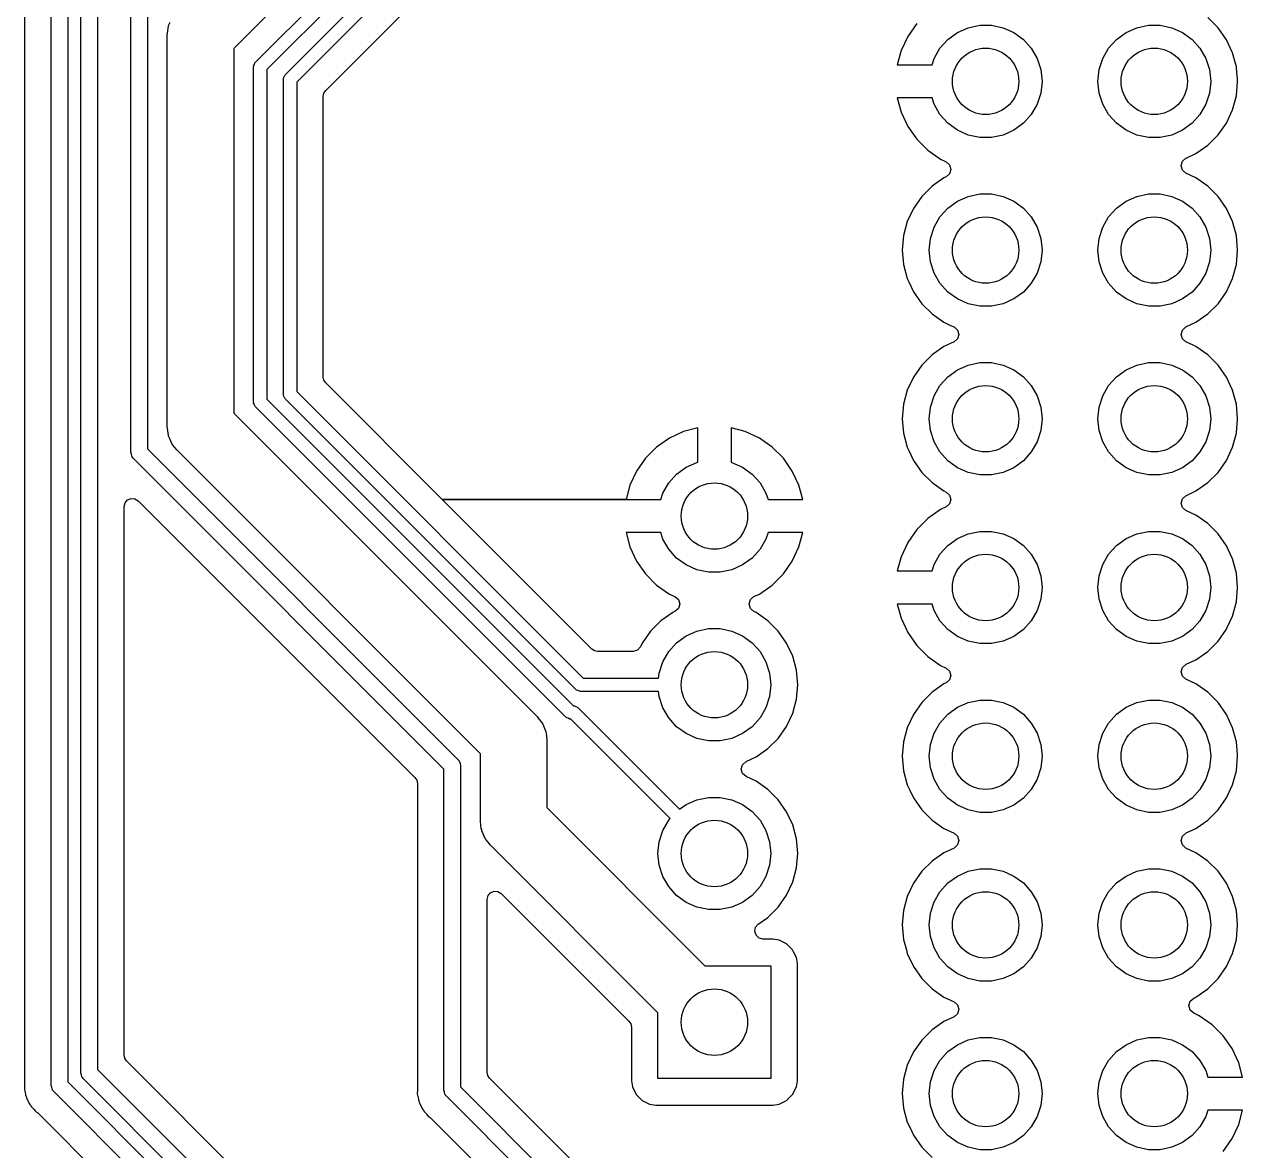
# Model space of a CAD drawing. Extents: x 0.79 to 7.48, y -4.92 to -0.79.
# Drawn here: x 4.064 to 4.787, y -3.926 to -3.258 of the extents above; entities that cross this region are included whole.
import ezdxf

# ---------------------------------------------------------------- set-up
doc = ezdxf.new("R2010")
doc.units = 0
doc.header["$MEASUREMENT"] = 0
doc.layers.add('BLACK', color=7, linetype='CONTINUOUS')

msp = doc.modelspace()

# ---------------------------------------------------------------- linework, layer by layer
at = {"layer": 'BLACK', "linetype": 'CONTINUOUS'}
for p, q in [((4.09783, -3.8797), (4.09783, -3.14223)), ((4.08996, -3.14847), (4.08996, -3.885)), ((4.10768, -3.14543), (4.10768, -3.87766)), ((4.08012, -3.88704), (4.08012, -3.15051)), ((4.06435, -3.16632), (4.06435, -3.8866)), ((4.29325, -3.16763), (4.18839, -3.2725)), ((4.20133, -3.28057), (4.31083, -3.17108)), ((4.31755, -3.17549), (4.20805, -3.28499)), ((4.21905, -3.28791), (4.32657, -3.18038)), ((4.3333, -3.1848), (4.22577, -3.29233)), ((4.26669, -3.27371), (4.34258, -3.19782)), ((4.12736, -3.51178), (4.12736, -3.24926)), ((4.1372, -3.2513), (4.1372, -3.50974)), ((4.14981, -3.2588), (4.15069, -3.25688)), ((4.59338, -3.25766), (4.58805, -3.26528)), ((4.77211, -3.26019), (4.76602, -3.25409)), ((4.14902, -3.26435), (4.14932, -3.26226)), ((4.14902, -3.4967), (4.14902, -3.26435)), ((4.14932, -3.26226), (4.14947, -3.26016)), ((4.14947, -3.26016), (4.14971, -3.2595)), ((4.14971, -3.2595), (4.14981, -3.2588)), ((4.61186, -3.26708), (4.61752, -3.26297)), ((4.61752, -3.26297), (4.62391, -3.26013)), ((4.62391, -3.26013), (4.63075, -3.25867)), ((4.63075, -3.25867), (4.63775, -3.25867)), ((4.63775, -3.25867), (4.64459, -3.26013)), ((4.64459, -3.26013), (4.65098, -3.26297)), ((4.65098, -3.26297), (4.65664, -3.26708)), ((4.71186, -3.26708), (4.71752, -3.26297)), ((4.71752, -3.26297), (4.72391, -3.26013)), ((4.72391, -3.26013), (4.73075, -3.25867)), ((4.73075, -3.25867), (4.73775, -3.25867)), ((4.73775, -3.25867), (4.74459, -3.26013)), ((4.74459, -3.26013), (4.75098, -3.26297)), ((4.75098, -3.26297), (4.75664, -3.26708)), ((4.77705, -3.26724), (4.77211, -3.26019)), ((4.58805, -3.26528), (4.58412, -3.27371)), ((4.60368, -3.27834), (4.60718, -3.27228)), ((4.60718, -3.27228), (4.61186, -3.26708)), ((4.65664, -3.26708), (4.66133, -3.27228)), ((4.66133, -3.27228), (4.66482, -3.27834)), ((4.70368, -3.27834), (4.70718, -3.27228)), ((4.70718, -3.27228), (4.71186, -3.26708)), ((4.75664, -3.26708), (4.76133, -3.27228)), ((4.76133, -3.27228), (4.76482, -3.27834)), ((4.78069, -3.27505), (4.77705, -3.26724)), ((4.18839, -3.2725), (4.18839, -3.48854)), ((4.24297, -3.29743), (4.26669, -3.27371)), ((4.58412, -3.27371), (4.58186, -3.28211)), ((4.60246, -3.28211), (4.60368, -3.27834)), ((4.66482, -3.27834), (4.66699, -3.285)), ((4.70152, -3.285), (4.70368, -3.27834)), ((4.76482, -3.27834), (4.76699, -3.285)), ((4.78292, -3.28337), (4.78069, -3.27505)), ((4.20018, -3.28336), (4.20028, -3.28306)), ((4.20018, -3.482), (4.20018, -3.28336)), ((4.20023, -3.28274), (4.20064, -3.28192)), ((4.20028, -3.28306), (4.20023, -3.28274)), ((4.20064, -3.28192), (4.20093, -3.28104)), ((4.20093, -3.28104), (4.20119, -3.28086)), ((4.20119, -3.28086), (4.20133, -3.28057)), ((4.20805, -3.28499), (4.20805, -3.48037)), ((4.58186, -3.28211), (4.58186, -3.28211)), ((4.58186, -3.28211), (4.60246, -3.28211)), ((4.66699, -3.285), (4.66772, -3.29195)), ((4.70079, -3.29195), (4.70152, -3.285)), ((4.76699, -3.285), (4.76772, -3.29195)), ((4.78324, -3.28699), (4.78292, -3.28337)), ((4.21789, -3.2907), (4.21799, -3.29039)), ((4.21789, -3.47745), (4.21789, -3.2907)), ((4.21794, -3.29008), (4.21836, -3.28926)), ((4.21799, -3.29039), (4.21794, -3.29008)), ((4.21836, -3.28926), (4.21865, -3.28838)), ((4.21865, -3.28838), (4.2189, -3.2882)), ((4.2189, -3.2882), (4.21905, -3.28791)), ((4.22577, -3.29233), (4.22577, -3.47581)), ((4.66772, -3.29195), (4.66699, -3.29891)), ((4.70152, -3.29891), (4.70079, -3.29195)), ((4.76772, -3.29195), (4.76699, -3.29891)), ((4.78292, -3.30053), (4.78367, -3.29195)), ((4.7835, -3.28999), (4.78324, -3.28699)), ((4.78367, -3.29195), (4.7835, -3.28999)), ((4.24154, -3.30088), (4.24191, -3.29901)), ((4.24154, -3.46726), (4.24154, -3.30088)), ((4.24191, -3.29901), (4.24297, -3.29743)), ((4.66699, -3.29891), (4.66482, -3.30556)), ((4.70368, -3.30556), (4.70152, -3.29891)), ((4.76699, -3.29891), (4.76482, -3.30556)), ((4.78069, -3.30886), (4.78292, -3.30053)), ((4.60246, -3.3018), (4.58186, -3.3018)), ((4.58186, -3.3018), (4.58412, -3.3102)), ((4.60368, -3.30556), (4.60246, -3.3018)), ((4.60718, -3.31162), (4.60368, -3.30556)), ((4.66482, -3.30556), (4.66133, -3.31162)), ((4.70718, -3.31162), (4.70368, -3.30556)), ((4.76482, -3.30556), (4.76133, -3.31162)), ((4.58412, -3.3102), (4.58805, -3.31863)), ((4.61186, -3.31682), (4.60718, -3.31162)), ((4.66133, -3.31162), (4.65664, -3.31682)), ((4.71186, -3.31682), (4.70718, -3.31162)), ((4.76133, -3.31162), (4.75664, -3.31682)), ((4.77705, -3.31666), (4.78069, -3.30886)), ((4.58805, -3.31863), (4.59338, -3.32625)), ((4.61752, -3.32093), (4.61186, -3.31682)), ((4.62391, -3.32378), (4.61752, -3.32093)), ((4.65098, -3.32093), (4.64459, -3.32378)), ((4.65664, -3.31682), (4.65098, -3.32093)), ((4.71752, -3.32093), (4.71186, -3.31682)), ((4.72391, -3.32378), (4.71752, -3.32093)), ((4.75098, -3.32093), (4.74459, -3.32378)), ((4.75664, -3.31682), (4.75098, -3.32093)), ((4.77211, -3.32372), (4.77705, -3.31666)), ((4.59338, -3.32625), (4.59996, -3.33282)), ((4.63075, -3.32523), (4.62391, -3.32378)), ((4.63775, -3.32523), (4.63075, -3.32523)), ((4.64459, -3.32378), (4.63775, -3.32523)), ((4.73075, -3.32523), (4.72391, -3.32378)), ((4.73775, -3.32523), (4.73075, -3.32523)), ((4.74459, -3.32378), (4.73775, -3.32523)), ((4.75896, -3.33475), (4.76602, -3.32981)), ((4.76602, -3.32981), (4.77211, -3.32372)), ((4.59996, -3.33282), (4.60758, -3.33816)), ((4.75312, -3.33747), (4.75896, -3.33475)), ((4.60758, -3.33816), (4.61086, -3.33969)), ((4.61086, -3.33969), (4.61292, -3.34149)), ((4.61292, -3.34149), (4.61368, -3.34411)), ((4.61368, -3.34411), (4.61292, -3.34674)), ((4.75019, -3.34195), (4.75095, -3.33933)), ((4.75095, -3.34458), (4.75019, -3.34195)), ((4.75095, -3.33933), (4.75301, -3.33753)), ((4.75301, -3.33753), (4.75312, -3.33747)), ((4.60954, -3.34915), (4.60249, -3.35409)), ((4.61086, -3.34854), (4.60954, -3.34915)), ((4.61292, -3.34674), (4.61086, -3.34854)), ((4.75301, -3.34638), (4.75095, -3.34458)), ((4.75896, -3.34915), (4.75301, -3.34638)), ((4.76602, -3.35409), (4.75896, -3.34915)), ((4.60249, -3.35409), (4.59639, -3.36019)), ((4.62391, -3.36013), (4.63075, -3.35867)), ((4.63075, -3.35867), (4.63775, -3.35867)), ((4.63775, -3.35867), (4.64459, -3.36013)), ((4.72391, -3.36013), (4.73075, -3.35867)), ((4.73075, -3.35867), (4.73775, -3.35867)), ((4.73775, -3.35867), (4.74459, -3.36013)), ((4.77211, -3.36019), (4.76602, -3.35409)), ((4.59639, -3.36019), (4.59145, -3.36724)), ((4.61186, -3.36708), (4.61752, -3.36297)), ((4.61752, -3.36297), (4.62391, -3.36013)), ((4.64459, -3.36013), (4.65098, -3.36297)), ((4.65098, -3.36297), (4.65664, -3.36708)), ((4.71186, -3.36708), (4.71752, -3.36297)), ((4.71752, -3.36297), (4.72391, -3.36013)), ((4.74459, -3.36013), (4.75098, -3.36297)), ((4.75098, -3.36297), (4.75664, -3.36708)), ((4.77705, -3.36724), (4.77211, -3.36019)), ((4.59145, -3.36724), (4.58781, -3.37505)), ((4.60368, -3.37834), (4.60718, -3.37228)), ((4.60718, -3.37228), (4.61186, -3.36708)), ((4.65664, -3.36708), (4.66133, -3.37228)), ((4.66133, -3.37228), (4.66482, -3.37834)), ((4.70368, -3.37834), (4.70718, -3.37228)), ((4.70718, -3.37228), (4.71186, -3.36708)), ((4.75664, -3.36708), (4.76133, -3.37228)), ((4.76133, -3.37228), (4.76482, -3.37834)), ((4.78069, -3.37505), (4.77705, -3.36724)), ((4.58781, -3.37505), (4.58558, -3.38337)), ((4.60152, -3.385), (4.60368, -3.37834)), ((4.66482, -3.37834), (4.66699, -3.385)), ((4.70152, -3.385), (4.70368, -3.37834)), ((4.76482, -3.37834), (4.76699, -3.385)), ((4.78292, -3.38337), (4.78069, -3.37505)), ((4.58558, -3.38337), (4.58483, -3.39195)), ((4.60079, -3.39195), (4.60152, -3.385)), ((4.66699, -3.385), (4.66772, -3.39195)), ((4.70079, -3.39195), (4.70152, -3.385)), ((4.76699, -3.385), (4.76772, -3.39195)), ((4.78367, -3.39195), (4.78292, -3.38337)), ((4.58483, -3.39195), (4.58558, -3.40053)), ((4.60152, -3.39891), (4.60079, -3.39195)), ((4.66772, -3.39195), (4.66699, -3.39891)), ((4.70152, -3.39891), (4.70079, -3.39195)), ((4.76772, -3.39195), (4.76699, -3.39891)), ((4.78292, -3.40053), (4.78367, -3.39195)), ((4.58558, -3.40053), (4.58781, -3.40886)), ((4.60368, -3.40556), (4.60152, -3.39891)), ((4.66699, -3.39891), (4.66482, -3.40556)), ((4.70368, -3.40556), (4.70152, -3.39891)), ((4.76699, -3.39891), (4.76482, -3.40556)), ((4.78069, -3.40886), (4.78292, -3.40053)), ((4.58781, -3.40886), (4.58868, -3.41071)), ((4.60718, -3.41162), (4.60368, -3.40556)), ((4.66482, -3.40556), (4.66133, -3.41162)), ((4.70718, -3.41162), (4.70368, -3.40556)), ((4.76482, -3.40556), (4.76133, -3.41162)), ((4.77705, -3.41666), (4.78069, -3.40886)), ((4.58868, -3.41071), (4.59145, -3.41666)), ((4.59145, -3.41666), (4.59639, -3.42372)), ((4.61186, -3.41682), (4.60718, -3.41162)), ((4.66133, -3.41162), (4.65664, -3.41682)), ((4.71186, -3.41682), (4.70718, -3.41162)), ((4.76133, -3.41162), (4.75664, -3.41682)), ((4.77211, -3.42372), (4.77705, -3.41666)), ((4.59639, -3.42372), (4.60249, -3.42981)), ((4.61752, -3.42093), (4.61186, -3.41682)), ((4.62391, -3.42378), (4.61752, -3.42093)), ((4.63075, -3.42523), (4.62391, -3.42378)), ((4.64459, -3.42378), (4.63775, -3.42523)), ((4.65098, -3.42093), (4.64459, -3.42378)), ((4.65664, -3.41682), (4.65098, -3.42093)), ((4.71752, -3.42093), (4.71186, -3.41682)), ((4.72391, -3.42378), (4.71752, -3.42093)), ((4.73075, -3.42523), (4.72391, -3.42378)), ((4.74459, -3.42378), (4.73775, -3.42523)), ((4.75098, -3.42093), (4.74459, -3.42378)), ((4.75664, -3.41682), (4.75098, -3.42093)), ((4.76602, -3.42981), (4.77211, -3.42372)), ((4.60249, -3.42981), (4.60954, -3.43475)), ((4.63775, -3.42523), (4.63075, -3.42523)), ((4.73775, -3.42523), (4.73075, -3.42523)), ((4.75896, -3.43475), (4.76602, -3.42981)), ((4.60954, -3.43475), (4.61343, -3.43657)), ((4.61343, -3.43657), (4.6155, -3.43753)), ((4.6155, -3.43753), (4.61755, -3.43933)), ((4.75095, -3.43933), (4.75301, -3.43753)), ((4.75301, -3.43753), (4.75896, -3.43475)), ((4.61755, -3.44458), (4.6155, -3.44638)), ((4.61755, -3.43933), (4.61831, -3.44195)), ((4.61831, -3.44195), (4.61755, -3.44458)), ((4.75019, -3.44195), (4.75095, -3.43933)), ((4.75095, -3.44458), (4.75019, -3.44195)), ((4.75301, -3.44638), (4.75095, -3.44458)), ((4.60954, -3.44915), (4.60249, -3.45409)), ((4.6155, -3.44638), (4.60954, -3.44915)), ((4.7573, -3.44838), (4.75301, -3.44638)), ((4.75896, -3.44915), (4.7573, -3.44838)), ((4.76602, -3.45409), (4.75896, -3.44915)), ((4.60249, -3.45409), (4.59639, -3.46019)), ((4.61752, -3.46297), (4.62391, -3.46013)), ((4.62391, -3.46013), (4.63075, -3.45867)), ((4.63075, -3.45867), (4.63775, -3.45867)), ((4.63775, -3.45867), (4.64459, -3.46013)), ((4.64459, -3.46013), (4.65098, -3.46297)), ((4.71752, -3.46297), (4.72391, -3.46013)), ((4.72391, -3.46013), (4.73075, -3.45867)), ((4.73075, -3.45867), (4.73775, -3.45867)), ((4.73775, -3.45867), (4.74459, -3.46013)), ((4.74459, -3.46013), (4.75098, -3.46297)), ((4.77211, -3.46019), (4.76602, -3.45409)), ((4.24191, -3.46913), (4.24154, -3.46726)), ((4.59145, -3.46724), (4.58781, -3.47505)), ((4.59639, -3.46019), (4.59145, -3.46724)), ((4.60718, -3.47228), (4.61186, -3.46708)), ((4.61186, -3.46708), (4.61752, -3.46297)), ((4.65098, -3.46297), (4.65664, -3.46708)), ((4.65664, -3.46708), (4.66133, -3.47228)), ((4.70718, -3.47228), (4.71186, -3.46708)), ((4.71186, -3.46708), (4.71752, -3.46297)), ((4.75098, -3.46297), (4.75664, -3.46708)), ((4.75664, -3.46708), (4.76133, -3.47228)), ((4.77705, -3.46724), (4.77211, -3.46019)), ((4.78069, -3.47505), (4.77705, -3.46724)), ((4.24297, -3.47071), (4.24191, -3.46913)), ((4.31202, -3.53976), (4.24297, -3.47071)), ((4.60368, -3.47834), (4.60718, -3.47228)), ((4.66133, -3.47228), (4.66482, -3.47834)), ((4.70368, -3.47834), (4.70718, -3.47228)), ((4.76133, -3.47228), (4.76482, -3.47834)), ((4.20805, -3.48037), (4.38978, -3.66209)), ((4.21799, -3.47775), (4.21789, -3.47745)), ((4.21794, -3.47806), (4.21799, -3.47775)), ((4.21836, -3.47888), (4.21794, -3.47806)), ((4.21865, -3.47976), (4.21836, -3.47888)), ((4.2189, -3.47995), (4.21865, -3.47976)), ((4.21905, -3.48023), (4.2189, -3.47995)), ((4.39121, -3.65239), (4.21905, -3.48023)), ((4.22577, -3.47581), (4.39562, -3.64567)), ((4.58781, -3.47505), (4.58558, -3.48337)), ((4.60152, -3.485), (4.60368, -3.47834)), ((4.66482, -3.47834), (4.66699, -3.485)), ((4.70152, -3.485), (4.70368, -3.47834)), ((4.76482, -3.47834), (4.76699, -3.485)), ((4.78292, -3.48337), (4.78069, -3.47505)), ((4.18839, -3.48854), (4.36834, -3.66849)), ((4.20028, -3.4823), (4.20018, -3.482)), ((4.20023, -3.48262), (4.20028, -3.4823)), ((4.20064, -3.48344), (4.20023, -3.48262)), ((4.20093, -3.48431), (4.20064, -3.48344)), ((4.20119, -3.4845), (4.20093, -3.48431)), ((4.20133, -3.48478), (4.20119, -3.4845)), ((4.38536, -3.66882), (4.20133, -3.48478)), ((4.58558, -3.48337), (4.58483, -3.49195)), ((4.60079, -3.49195), (4.60152, -3.485)), ((4.66699, -3.485), (4.66772, -3.49195)), ((4.70079, -3.49195), (4.70152, -3.485)), ((4.76699, -3.485), (4.76772, -3.49195)), ((4.78367, -3.49195), (4.78292, -3.48337)), ((4.58483, -3.49195), (4.58558, -3.50053)), ((4.60152, -3.49891), (4.60079, -3.49195)), ((4.66772, -3.49195), (4.66699, -3.49891)), ((4.70152, -3.49891), (4.70079, -3.49195)), ((4.76772, -3.49195), (4.76699, -3.49891)), ((4.78292, -3.50053), (4.78367, -3.49195)), ((4.14932, -3.49878), (4.14902, -3.4967)), ((4.14947, -3.50088), (4.14932, -3.49878)), ((4.14971, -3.50154), (4.14947, -3.50088)), ((4.14981, -3.50224), (4.14971, -3.50154)), ((4.15069, -3.50416), (4.14981, -3.50224)), ((4.44675, -3.5034), (4.43913, -3.50874)), ((4.45518, -3.49947), (4.44675, -3.5034)), ((4.46358, -3.49722), (4.45518, -3.49947)), ((4.46358, -3.51767), (4.46358, -3.49722)), ((4.46358, -3.49722), (4.46358, -3.49722)), ((4.49167, -3.49947), (4.48327, -3.49722)), ((4.48327, -3.49722), (4.48327, -3.51767)), ((4.5001, -3.5034), (4.49167, -3.49947)), ((4.50772, -3.50874), (4.5001, -3.5034)), ((4.58558, -3.50053), (4.58781, -3.50886)), ((4.60368, -3.50556), (4.60152, -3.49891)), ((4.66699, -3.49891), (4.66482, -3.50556)), ((4.70368, -3.50556), (4.70152, -3.49891)), ((4.76699, -3.49891), (4.76482, -3.50556)), ((4.78069, -3.50886), (4.78292, -3.50053)), ((4.1372, -3.50974), (4.32148, -3.69402)), ((4.15142, -3.50613), (4.15069, -3.50416)), ((4.15185, -3.5067), (4.15142, -3.50613)), ((4.15214, -3.50734), (4.15185, -3.5067)), ((4.15352, -3.50893), (4.15214, -3.50734)), ((4.15478, -3.51062), (4.15352, -3.50893)), ((4.33473, -3.69057), (4.15478, -3.51062)), ((4.43913, -3.50874), (4.43255, -3.51531)), ((4.5143, -3.51531), (4.50772, -3.50874)), ((4.58781, -3.50886), (4.58868, -3.51071)), ((4.58868, -3.51071), (4.59145, -3.51666)), ((4.60718, -3.51162), (4.60368, -3.50556)), ((4.66482, -3.50556), (4.66133, -3.51162)), ((4.70718, -3.51162), (4.70368, -3.50556)), ((4.76482, -3.50556), (4.76133, -3.51162)), ((4.77705, -3.51666), (4.78069, -3.50886)), ((4.12771, -3.51295), (4.12736, -3.51178)), ((4.12796, -3.51414), (4.12771, -3.51295)), ((4.12811, -3.51434), (4.12796, -3.51414)), ((4.12814, -3.51444), (4.12811, -3.51434)), ((4.12828, -3.51456), (4.12814, -3.51444)), ((4.1288, -3.51526), (4.12828, -3.51456)), ((4.31308, -3.69954), (4.1288, -3.51526)), ((4.43255, -3.51531), (4.42722, -3.52293)), ((4.45669, -3.52063), (4.46308, -3.51778)), ((4.46308, -3.51778), (4.46358, -3.51767)), ((4.48327, -3.51767), (4.48377, -3.51778)), ((4.48377, -3.51778), (4.49016, -3.52063)), ((4.51963, -3.52293), (4.5143, -3.51531)), ((4.59145, -3.51666), (4.59639, -3.52372)), ((4.61186, -3.51682), (4.60718, -3.51162)), ((4.61752, -3.52093), (4.61186, -3.51682)), ((4.65664, -3.51682), (4.65098, -3.52093)), ((4.66133, -3.51162), (4.65664, -3.51682)), ((4.71186, -3.51682), (4.70718, -3.51162)), ((4.71752, -3.52093), (4.71186, -3.51682)), ((4.75664, -3.51682), (4.75098, -3.52093)), ((4.76133, -3.51162), (4.75664, -3.51682)), ((4.77211, -3.52372), (4.77705, -3.51666)), ((4.42722, -3.52293), (4.42329, -3.53136)), ((4.44635, -3.52994), (4.45103, -3.52474)), ((4.45103, -3.52474), (4.45669, -3.52063)), ((4.49016, -3.52063), (4.49582, -3.52474)), ((4.49582, -3.52474), (4.5005, -3.52994)), ((4.52356, -3.53136), (4.51963, -3.52293)), ((4.59639, -3.52372), (4.60249, -3.52981)), ((4.62391, -3.52378), (4.61752, -3.52093)), ((4.63075, -3.52523), (4.62391, -3.52378)), ((4.64459, -3.52378), (4.63775, -3.52523)), ((4.65098, -3.52093), (4.64459, -3.52378)), ((4.72391, -3.52378), (4.71752, -3.52093)), ((4.73075, -3.52523), (4.72391, -3.52378)), ((4.74459, -3.52378), (4.73775, -3.52523)), ((4.75098, -3.52093), (4.74459, -3.52378)), ((4.76602, -3.52981), (4.77211, -3.52372)), ((4.42329, -3.53136), (4.42104, -3.53976)), ((4.44285, -3.536), (4.44635, -3.52994)), ((4.5005, -3.52994), (4.504, -3.536)), ((4.52581, -3.53976), (4.52356, -3.53136)), ((4.60249, -3.52981), (4.60954, -3.53475)), ((4.63775, -3.52523), (4.63075, -3.52523)), ((4.73775, -3.52523), (4.73075, -3.52523)), ((4.75896, -3.53475), (4.76602, -3.52981)), ((4.12546, -3.54004), (4.12756, -3.53917)), ((4.12756, -3.53917), (4.12984, -3.53934)), ((4.12984, -3.53934), (4.13178, -3.54054)), ((4.44163, -3.53976), (4.44285, -3.536)), ((4.504, -3.536), (4.50522, -3.53976)), ((4.60954, -3.53475), (4.61086, -3.53537)), ((4.61086, -3.53537), (4.61291, -3.53717)), ((4.61291, -3.53717), (4.61368, -3.53979)), ((4.75019, -3.54195), (4.75095, -3.53933)), ((4.75095, -3.53933), (4.75301, -3.53753)), ((4.75301, -3.53753), (4.75896, -3.53475)), ((4.12344, -3.54399), (4.12398, -3.54177)), ((4.12344, -3.86911), (4.12344, -3.54399)), ((4.12398, -3.54177), (4.12546, -3.54004)), ((4.13178, -3.54054), (4.29588, -3.70464)), ((4.40072, -3.62847), (4.31202, -3.53976)), ((4.31202, -3.53976), (4.42104, -3.53976)), ((4.42104, -3.53976), (4.31202, -3.53976)), ((4.42104, -3.53976), (4.44163, -3.53976)), ((4.42104, -3.53976), (4.42104, -3.53976)), ((4.50522, -3.53976), (4.52581, -3.53976)), ((4.52581, -3.53976), (4.52581, -3.53976)), ((4.60758, -3.54575), (4.59996, -3.55108)), ((4.61086, -3.54422), (4.60758, -3.54575)), ((4.61292, -3.54241), (4.61086, -3.54422)), ((4.61368, -3.53979), (4.61292, -3.54241)), ((4.75095, -3.54458), (4.75019, -3.54195)), ((4.75301, -3.54638), (4.75095, -3.54458)), ((4.75672, -3.54811), (4.75301, -3.54638)), ((4.59996, -3.55108), (4.59338, -3.55766)), ((4.75896, -3.54915), (4.75672, -3.54811)), ((4.76602, -3.55409), (4.75896, -3.54915)), ((4.44163, -3.55945), (4.42104, -3.55945)), ((4.42104, -3.55945), (4.42329, -3.56785)), ((4.44285, -3.56322), (4.44163, -3.55945)), ((4.50522, -3.55945), (4.504, -3.56322)), ((4.52581, -3.55945), (4.50522, -3.55945)), ((4.52356, -3.56785), (4.52581, -3.55945)), ((4.59338, -3.55766), (4.58805, -3.56528)), ((4.61752, -3.56297), (4.62391, -3.56013)), ((4.62391, -3.56013), (4.63075, -3.55867)), ((4.63075, -3.55867), (4.63775, -3.55867)), ((4.63775, -3.55867), (4.64459, -3.56013)), ((4.64459, -3.56013), (4.65098, -3.56297)), ((4.71752, -3.56297), (4.72391, -3.56013)), ((4.72391, -3.56013), (4.73075, -3.55867)), ((4.73075, -3.55867), (4.73775, -3.55867)), ((4.73775, -3.55867), (4.74459, -3.56013)), ((4.74459, -3.56013), (4.75098, -3.56297)), ((4.77211, -3.56019), (4.76602, -3.55409)), ((4.77705, -3.56724), (4.77211, -3.56019)), ((4.42329, -3.56785), (4.42722, -3.57628)), ((4.44635, -3.56928), (4.44285, -3.56322)), ((4.504, -3.56322), (4.5005, -3.56928)), ((4.51963, -3.57628), (4.52356, -3.56785)), ((4.58805, -3.56528), (4.58412, -3.5737)), ((4.60718, -3.57228), (4.61186, -3.56708)), ((4.61186, -3.56708), (4.61752, -3.56297)), ((4.65098, -3.56297), (4.65664, -3.56708)), ((4.65664, -3.56708), (4.66133, -3.57228)), ((4.70718, -3.57228), (4.71186, -3.56708)), ((4.71186, -3.56708), (4.71752, -3.56297)), ((4.75098, -3.56297), (4.75664, -3.56708)), ((4.75664, -3.56708), (4.76133, -3.57228)), ((4.78069, -3.57505), (4.77705, -3.56724)), ((4.45103, -3.57448), (4.44635, -3.56928)), ((4.45669, -3.57859), (4.45103, -3.57448)), ((4.49582, -3.57448), (4.49016, -3.57859)), ((4.5005, -3.56928), (4.49582, -3.57448)), ((4.58412, -3.5737), (4.58186, -3.58211)), ((4.60368, -3.57834), (4.60718, -3.57228)), ((4.66133, -3.57228), (4.66482, -3.57834)), ((4.70368, -3.57834), (4.70718, -3.57228)), ((4.76133, -3.57228), (4.76482, -3.57834)), ((4.78292, -3.58337), (4.78069, -3.57505)), ((4.42722, -3.57628), (4.43255, -3.5839)), ((4.46308, -3.58143), (4.45669, -3.57859)), ((4.46993, -3.58289), (4.46308, -3.58143)), ((4.47692, -3.58289), (4.46993, -3.58289)), ((4.48377, -3.58143), (4.47692, -3.58289)), ((4.49016, -3.57859), (4.48377, -3.58143)), ((4.5143, -3.5839), (4.51963, -3.57628)), ((4.58186, -3.58211), (4.58186, -3.58211)), ((4.58186, -3.58211), (4.60246, -3.58211)), ((4.60246, -3.58211), (4.60368, -3.57834)), ((4.66482, -3.57834), (4.66699, -3.585)), ((4.70152, -3.585), (4.70368, -3.57834)), ((4.76482, -3.57834), (4.76699, -3.585)), ((4.43255, -3.5839), (4.43913, -3.59048)), ((4.50772, -3.59048), (4.5143, -3.5839)), ((4.66699, -3.585), (4.66772, -3.59195)), ((4.70079, -3.59195), (4.70152, -3.585)), ((4.76699, -3.585), (4.76772, -3.59195)), ((4.78367, -3.59195), (4.78292, -3.58337)), ((4.43913, -3.59048), (4.44675, -3.59581)), ((4.44675, -3.59581), (4.45003, -3.59734)), ((4.45003, -3.59734), (4.45209, -3.59914)), ((4.49476, -3.59914), (4.49682, -3.59734)), ((4.49682, -3.59734), (4.5001, -3.59581)), ((4.5001, -3.59581), (4.50772, -3.59048)), ((4.66772, -3.59195), (4.66699, -3.59891)), ((4.70152, -3.59891), (4.70079, -3.59195)), ((4.76772, -3.59195), (4.76699, -3.59891)), ((4.78292, -3.60053), (4.78367, -3.59195)), ((4.45209, -3.60439), (4.45003, -3.60619)), ((4.45209, -3.59914), (4.45285, -3.60177)), ((4.45285, -3.60177), (4.45209, -3.60439)), ((4.494, -3.60177), (4.49476, -3.59914)), ((4.49476, -3.60439), (4.494, -3.60177)), ((4.49682, -3.60619), (4.49476, -3.60439)), ((4.60246, -3.6018), (4.58186, -3.6018)), ((4.58186, -3.6018), (4.58412, -3.6102)), ((4.60368, -3.60556), (4.60246, -3.6018)), ((4.66699, -3.59891), (4.66482, -3.60556)), ((4.70368, -3.60556), (4.70152, -3.59891)), ((4.76699, -3.59891), (4.76482, -3.60556)), ((4.78069, -3.60886), (4.78292, -3.60053)), ((4.44166, -3.61175), (4.43557, -3.61784)), ((4.44872, -3.60681), (4.44166, -3.61175)), ((4.45003, -3.60619), (4.44872, -3.60681)), ((4.49814, -3.60681), (4.49682, -3.60619)), ((4.50519, -3.61175), (4.49814, -3.60681)), ((4.51128, -3.61784), (4.50519, -3.61175)), ((4.58412, -3.6102), (4.58805, -3.61863)), ((4.60718, -3.61162), (4.60368, -3.60556)), ((4.61186, -3.61682), (4.60718, -3.61162)), ((4.66133, -3.61162), (4.65664, -3.61682)), ((4.66482, -3.60556), (4.66133, -3.61162)), ((4.70718, -3.61162), (4.70368, -3.60556)), ((4.71186, -3.61682), (4.70718, -3.61162)), ((4.76133, -3.61162), (4.75664, -3.61682)), ((4.76482, -3.60556), (4.76133, -3.61162)), ((4.77748, -3.61575), (4.78069, -3.60886)), ((4.43557, -3.61784), (4.43063, -3.6249)), ((4.45669, -3.62063), (4.46308, -3.61778)), ((4.46308, -3.61778), (4.46993, -3.61633)), ((4.46993, -3.61633), (4.47692, -3.61633)), ((4.47692, -3.61633), (4.48377, -3.61778)), ((4.48377, -3.61778), (4.49016, -3.62063)), ((4.51622, -3.6249), (4.51128, -3.61784)), ((4.58805, -3.61863), (4.59338, -3.62625)), ((4.61752, -3.62093), (4.61186, -3.61682)), ((4.65664, -3.61682), (4.65098, -3.62093)), ((4.71752, -3.62093), (4.71186, -3.61682)), ((4.75664, -3.61682), (4.75098, -3.62093)), ((4.77211, -3.62372), (4.77705, -3.61666)), ((4.77705, -3.61666), (4.77748, -3.61575)), ((4.43063, -3.6249), (4.42961, -3.62708)), ((4.44635, -3.62994), (4.45103, -3.62474)), ((4.45103, -3.62474), (4.45669, -3.62063)), ((4.49016, -3.62063), (4.49582, -3.62474)), ((4.49582, -3.62474), (4.5005, -3.62994)), ((4.51987, -3.6327), (4.51622, -3.6249)), ((4.59338, -3.62625), (4.59996, -3.63282)), ((4.62391, -3.62378), (4.61752, -3.62093)), ((4.63075, -3.62523), (4.62391, -3.62378)), ((4.63775, -3.62523), (4.63075, -3.62523)), ((4.64459, -3.62378), (4.63775, -3.62523)), ((4.65098, -3.62093), (4.64459, -3.62378)), ((4.72391, -3.62378), (4.71752, -3.62093)), ((4.73075, -3.62523), (4.72391, -3.62378)), ((4.73775, -3.62523), (4.73075, -3.62523)), ((4.74459, -3.62378), (4.73775, -3.62523)), ((4.75098, -3.62093), (4.74459, -3.62378)), ((4.76602, -3.62981), (4.77211, -3.62372)), ((4.40231, -3.62953), (4.40072, -3.62847)), ((4.40418, -3.6299), (4.40231, -3.62953)), ((4.42518, -3.6299), (4.40418, -3.6299)), ((4.4278, -3.62914), (4.42518, -3.6299)), ((4.42961, -3.62708), (4.4278, -3.62914)), ((4.44285, -3.636), (4.44635, -3.62994)), ((4.5005, -3.62994), (4.504, -3.636)), ((4.52209, -3.64102), (4.51987, -3.6327)), ((4.59996, -3.63282), (4.60758, -3.63816)), ((4.75896, -3.63475), (4.76602, -3.62981)), ((4.44069, -3.64265), (4.44285, -3.636)), ((4.504, -3.636), (4.50616, -3.64265)), ((4.60758, -3.63816), (4.61086, -3.63969)), ((4.61086, -3.63969), (4.61292, -3.64149)), ((4.75019, -3.64195), (4.75095, -3.63933)), ((4.75095, -3.63933), (4.75301, -3.63753)), ((4.75301, -3.63753), (4.75312, -3.63747)), ((4.75312, -3.63747), (4.75896, -3.63475)), ((4.39562, -3.64567), (4.44037, -3.64567)), ((4.44037, -3.64567), (4.44069, -3.64265)), ((4.50616, -3.64265), (4.50689, -3.64961)), ((4.52285, -3.64961), (4.52209, -3.64102)), ((4.61292, -3.64674), (4.61086, -3.64854)), ((4.61292, -3.64149), (4.61368, -3.64411)), ((4.61368, -3.64411), (4.61292, -3.64674)), ((4.75095, -3.64458), (4.75019, -3.64195)), ((4.75301, -3.64638), (4.75095, -3.64458)), ((4.75896, -3.64915), (4.75301, -3.64638)), ((4.39149, -3.65253), (4.39121, -3.65239)), ((4.39168, -3.65279), (4.39149, -3.65253)), ((4.39255, -3.65308), (4.39168, -3.65279)), ((4.39338, -3.65349), (4.39255, -3.65308)), ((4.39369, -3.65345), (4.39338, -3.65349)), ((4.39399, -3.65354), (4.39369, -3.65345)), ((4.44037, -3.65354), (4.39399, -3.65354)), ((4.44069, -3.65656), (4.44037, -3.65354)), ((4.50689, -3.64961), (4.50616, -3.65656)), ((4.52209, -3.65819), (4.52285, -3.64961)), ((4.60249, -3.65409), (4.59639, -3.66019)), ((4.60954, -3.64915), (4.60249, -3.65409)), ((4.61086, -3.64854), (4.60954, -3.64915)), ((4.76602, -3.65409), (4.75896, -3.64915)), ((4.77211, -3.66019), (4.76602, -3.65409)), ((4.38978, -3.66209), (4.38985, -3.66209)), ((4.38985, -3.66209), (4.39015, -3.66219)), ((4.39015, -3.66219), (4.39047, -3.66214)), ((4.39047, -3.66214), (4.39129, -3.66256)), ((4.44285, -3.66322), (4.44069, -3.65656)), ((4.50616, -3.65656), (4.504, -3.66322)), ((4.51987, -3.66651), (4.52209, -3.65819)), ((4.59639, -3.66019), (4.59145, -3.66724)), ((4.61752, -3.66297), (4.62391, -3.66013)), ((4.62391, -3.66013), (4.63075, -3.65867)), ((4.63075, -3.65867), (4.63775, -3.65867)), ((4.63775, -3.65867), (4.64459, -3.66013)), ((4.64459, -3.66013), (4.65098, -3.66297)), ((4.71752, -3.66297), (4.72391, -3.66013)), ((4.72391, -3.66013), (4.73075, -3.65867)), ((4.73075, -3.65867), (4.73775, -3.65867)), ((4.73775, -3.65867), (4.74459, -3.66013)), ((4.74459, -3.66013), (4.75098, -3.66297)), ((4.77705, -3.66724), (4.77211, -3.66019)), ((4.36834, -3.66849), (4.3696, -3.67018)), ((4.38564, -3.66896), (4.38536, -3.66882)), ((4.38583, -3.66922), (4.38564, -3.66896)), ((4.38671, -3.6695), (4.38583, -3.66922)), ((4.38753, -3.66992), (4.38671, -3.6695)), ((4.39129, -3.66256), (4.39216, -3.66285)), ((4.39216, -3.66285), (4.39235, -3.6631)), ((4.39235, -3.6631), (4.39263, -3.66325)), ((4.39263, -3.66325), (4.45282, -3.72344)), ((4.44635, -3.66928), (4.44285, -3.66322)), ((4.45103, -3.67448), (4.44635, -3.66928)), ((4.5005, -3.66928), (4.49582, -3.67448)), ((4.504, -3.66322), (4.5005, -3.66928)), ((4.51622, -3.67432), (4.51987, -3.66651)), ((4.59145, -3.66724), (4.58781, -3.67505)), ((4.60718, -3.67228), (4.61186, -3.66708)), ((4.61186, -3.66708), (4.61752, -3.66297)), ((4.65098, -3.66297), (4.65664, -3.66708)), ((4.65664, -3.66708), (4.66133, -3.67228)), ((4.70718, -3.67228), (4.71186, -3.66708)), ((4.71186, -3.66708), (4.71752, -3.66297)), ((4.75098, -3.66297), (4.75664, -3.66708)), ((4.75664, -3.66708), (4.76133, -3.67228)), ((4.78069, -3.67505), (4.77705, -3.66724)), ((4.3696, -3.67018), (4.37098, -3.67177)), ((4.37098, -3.67177), (4.37127, -3.67241)), ((4.37127, -3.67241), (4.37169, -3.67298)), ((4.37169, -3.67298), (4.37243, -3.67495)), ((4.37243, -3.67495), (4.3733, -3.67687)), ((4.38784, -3.66987), (4.38753, -3.66992)), ((4.38815, -3.66997), (4.38784, -3.66987)), ((4.38822, -3.66997), (4.38815, -3.66997)), ((4.44722, -3.72897), (4.38822, -3.66997)), ((4.45669, -3.67859), (4.45103, -3.67448)), ((4.49582, -3.67448), (4.49016, -3.67859)), ((4.51128, -3.68137), (4.51622, -3.67432)), ((4.58781, -3.67505), (4.58558, -3.68337)), ((4.60368, -3.67834), (4.60718, -3.67228)), ((4.66133, -3.67228), (4.66482, -3.67834)), ((4.70368, -3.67834), (4.70718, -3.67228)), ((4.76133, -3.67228), (4.76482, -3.67834)), ((4.78292, -3.68337), (4.78069, -3.67505)), ((4.3733, -3.67687), (4.37341, -3.67757)), ((4.37341, -3.67757), (4.37365, -3.67823)), ((4.37365, -3.67823), (4.3738, -3.68033)), ((4.3738, -3.68033), (4.3741, -3.68241)), ((4.3741, -3.68241), (4.3741, -3.72244)), ((4.46308, -3.68143), (4.45669, -3.67859)), ((4.46993, -3.68289), (4.46308, -3.68143)), ((4.47692, -3.68289), (4.46993, -3.68289)), ((4.48377, -3.68143), (4.47692, -3.68289)), ((4.49016, -3.67859), (4.48377, -3.68143)), ((4.50519, -3.68746), (4.51128, -3.68137)), ((4.58558, -3.68337), (4.58483, -3.69195)), ((4.60152, -3.685), (4.60368, -3.67834)), ((4.66482, -3.67834), (4.66699, -3.685)), ((4.70152, -3.685), (4.70368, -3.67834)), ((4.76482, -3.67834), (4.76699, -3.685)), ((4.78359, -3.69096), (4.78292, -3.68337)), ((4.78292, -3.68337), (4.78292, -3.68337)), ((4.33473, -3.7306), (4.33473, -3.69057)), ((4.49814, -3.69241), (4.50519, -3.68746)), ((4.60079, -3.69195), (4.60152, -3.685)), ((4.66699, -3.685), (4.66772, -3.69195)), ((4.70079, -3.69195), (4.70152, -3.685)), ((4.76699, -3.685), (4.76772, -3.69195)), ((4.78367, -3.69195), (4.78359, -3.69096)), ((4.32148, -3.69402), (4.32201, -3.69472)), ((4.32201, -3.69472), (4.32214, -3.69484)), ((4.32214, -3.69484), (4.32217, -3.69494)), ((4.32217, -3.69494), (4.32232, -3.69514)), ((4.32232, -3.69514), (4.32258, -3.69633)), ((4.32258, -3.69633), (4.32292, -3.6975)), ((4.32292, -3.6975), (4.32292, -3.88796)), ((4.48936, -3.69961), (4.49013, -3.69698)), ((4.49013, -3.69698), (4.49218, -3.69518)), ((4.49218, -3.69518), (4.49231, -3.69512)), ((4.49231, -3.69512), (4.49814, -3.69241)), ((4.58483, -3.69195), (4.58558, -3.70053)), ((4.60152, -3.69891), (4.60079, -3.69195)), ((4.66772, -3.69195), (4.66699, -3.69891)), ((4.70152, -3.69891), (4.70079, -3.69195)), ((4.76772, -3.69195), (4.76699, -3.69891)), ((4.78292, -3.70053), (4.78367, -3.69195)), ((4.29588, -3.70464), (4.29694, -3.70622)), ((4.31308, -3.89), (4.31308, -3.69954)), ((4.49013, -3.70223), (4.48936, -3.69961)), ((4.49218, -3.70403), (4.49013, -3.70223)), ((4.49814, -3.70681), (4.49218, -3.70403)), ((4.58558, -3.70053), (4.58781, -3.70886)), ((4.60368, -3.70556), (4.60152, -3.69891)), ((4.60718, -3.71162), (4.60368, -3.70556)), ((4.66482, -3.70556), (4.66133, -3.71162)), ((4.66699, -3.69891), (4.66482, -3.70556)), ((4.70368, -3.70556), (4.70152, -3.69891)), ((4.70718, -3.71162), (4.70368, -3.70556)), ((4.76482, -3.70556), (4.76133, -3.71162)), ((4.76699, -3.69891), (4.76482, -3.70556)), ((4.78069, -3.70886), (4.78292, -3.70053)), ((4.29694, -3.70622), (4.29731, -3.70809)), ((4.29731, -3.70809), (4.29731, -3.88956)), ((4.50519, -3.71175), (4.49814, -3.70681)), ((4.51128, -3.71784), (4.50519, -3.71175)), ((4.58781, -3.70886), (4.58916, -3.71175)), ((4.58916, -3.71175), (4.59145, -3.71666)), ((4.61186, -3.71682), (4.60718, -3.71162)), ((4.66133, -3.71162), (4.65664, -3.71682)), ((4.71186, -3.71682), (4.70718, -3.71162)), ((4.76133, -3.71162), (4.75664, -3.71682)), ((4.77705, -3.71666), (4.78069, -3.70886)), ((4.45669, -3.72063), (4.46308, -3.71778)), ((4.46308, -3.71778), (4.46993, -3.71633)), ((4.46993, -3.71633), (4.47692, -3.71633)), ((4.47692, -3.71633), (4.48377, -3.71778)), ((4.48377, -3.71778), (4.49016, -3.72063)), ((4.51622, -3.7249), (4.51128, -3.71784)), ((4.59145, -3.71666), (4.59639, -3.72372)), ((4.61752, -3.72093), (4.61186, -3.71682)), ((4.65664, -3.71682), (4.65098, -3.72093)), ((4.71752, -3.72093), (4.71186, -3.71682)), ((4.75664, -3.71682), (4.75098, -3.72093)), ((4.77211, -3.72372), (4.77705, -3.71666)), ((4.3741, -3.72244), (4.4678, -3.81614)), ((4.45282, -3.72344), (4.45669, -3.72063)), ((4.49016, -3.72063), (4.49582, -3.72474)), ((4.49582, -3.72474), (4.5005, -3.72994)), ((4.51987, -3.7327), (4.51622, -3.7249)), ((4.59639, -3.72372), (4.60249, -3.72981)), ((4.62391, -3.72378), (4.61752, -3.72093)), ((4.63075, -3.72523), (4.62391, -3.72378)), ((4.63775, -3.72523), (4.63075, -3.72523)), ((4.64459, -3.72378), (4.63775, -3.72523)), ((4.65098, -3.72093), (4.64459, -3.72378)), ((4.72391, -3.72378), (4.71752, -3.72093)), ((4.73075, -3.72523), (4.72391, -3.72378)), ((4.73775, -3.72523), (4.73075, -3.72523)), ((4.74459, -3.72378), (4.73775, -3.72523)), ((4.75098, -3.72093), (4.74459, -3.72378)), ((4.76602, -3.72981), (4.77211, -3.72372)), ((4.33503, -3.73268), (4.33473, -3.7306)), ((4.33518, -3.73478), (4.33503, -3.73268)), ((4.44285, -3.736), (4.44635, -3.72994)), ((4.44635, -3.72994), (4.44722, -3.72897)), ((4.5005, -3.72994), (4.504, -3.736)), ((4.52209, -3.74102), (4.51987, -3.7327)), ((4.60249, -3.72981), (4.60954, -3.73475)), ((4.75896, -3.73475), (4.76602, -3.72981)), ((4.33543, -3.73544), (4.33518, -3.73478)), ((4.33553, -3.73614), (4.33543, -3.73544)), ((4.3364, -3.73806), (4.33553, -3.73614)), ((4.33714, -3.74003), (4.3364, -3.73806)), ((4.33756, -3.7406), (4.33714, -3.74003)), ((4.33786, -3.74124), (4.33756, -3.7406)), ((4.33924, -3.74283), (4.33786, -3.74124)), ((4.44069, -3.74265), (4.44285, -3.736)), ((4.504, -3.736), (4.50616, -3.74265)), ((4.52285, -3.74961), (4.52209, -3.74102)), ((4.60954, -3.73475), (4.61343, -3.73657)), ((4.61343, -3.73657), (4.6155, -3.73753)), ((4.6155, -3.73753), (4.61755, -3.73933)), ((4.61755, -3.73933), (4.61831, -3.74195)), ((4.75019, -3.74195), (4.75095, -3.73933)), ((4.75095, -3.73933), (4.75301, -3.73753)), ((4.75301, -3.73753), (4.75312, -3.73747)), ((4.75312, -3.73747), (4.75896, -3.73475)), ((4.3405, -3.74452), (4.33924, -3.74283)), ((4.43996, -3.84398), (4.3405, -3.74452)), ((4.43996, -3.74961), (4.44069, -3.74265)), ((4.50616, -3.74265), (4.50689, -3.74961)), ((4.6155, -3.74638), (4.60954, -3.74915)), ((4.61755, -3.74458), (4.6155, -3.74638)), ((4.61831, -3.74195), (4.61755, -3.74458)), ((4.75095, -3.74458), (4.75019, -3.74195)), ((4.75301, -3.74638), (4.75095, -3.74458)), ((4.75896, -3.74915), (4.75301, -3.74638)), ((4.44069, -3.75656), (4.43996, -3.74961)), ((4.50689, -3.74961), (4.50616, -3.75656)), ((4.52209, -3.75819), (4.52285, -3.74961)), ((4.60249, -3.75409), (4.59639, -3.76019)), ((4.60954, -3.74915), (4.60249, -3.75409)), ((4.76602, -3.75409), (4.75896, -3.74915)), ((4.77211, -3.76019), (4.76602, -3.75409)), ((4.44285, -3.76322), (4.44069, -3.75656)), ((4.44635, -3.76928), (4.44285, -3.76322)), ((4.504, -3.76322), (4.5005, -3.76928)), ((4.50616, -3.75656), (4.504, -3.76322)), ((4.51987, -3.76651), (4.52209, -3.75819)), ((4.59639, -3.76019), (4.59145, -3.76724)), ((4.61186, -3.76708), (4.61752, -3.76297)), ((4.61752, -3.76297), (4.62391, -3.76013)), ((4.62391, -3.76013), (4.63075, -3.75867)), ((4.63075, -3.75867), (4.63775, -3.75867)), ((4.63775, -3.75867), (4.64459, -3.76013)), ((4.64459, -3.76013), (4.65098, -3.76297)), ((4.65098, -3.76297), (4.65664, -3.76708)), ((4.71186, -3.76708), (4.71752, -3.76297)), ((4.71752, -3.76297), (4.72391, -3.76013)), ((4.72391, -3.76013), (4.73075, -3.75867)), ((4.73075, -3.75867), (4.73775, -3.75867)), ((4.73775, -3.75867), (4.74459, -3.76013)), ((4.74459, -3.76013), (4.75098, -3.76297)), ((4.75098, -3.76297), (4.75664, -3.76708)), ((4.77705, -3.76724), (4.77211, -3.76019)), ((4.45103, -3.77448), (4.44635, -3.76928)), ((4.5005, -3.76928), (4.49582, -3.77448)), ((4.51622, -3.77432), (4.51987, -3.76651)), ((4.59145, -3.76724), (4.58781, -3.77505)), ((4.60718, -3.77228), (4.61186, -3.76708)), ((4.65664, -3.76708), (4.66133, -3.77228)), ((4.70718, -3.77228), (4.71186, -3.76708)), ((4.75664, -3.76708), (4.76133, -3.77228)), ((4.78069, -3.77505), (4.77705, -3.76724)), ((4.33869, -3.77679), (4.33922, -3.77458)), ((4.33869, -3.87941), (4.33869, -3.77679)), ((4.33922, -3.77458), (4.3407, -3.77284)), ((4.3407, -3.77284), (4.34281, -3.77197)), ((4.34281, -3.77197), (4.34508, -3.77215)), ((4.34508, -3.77215), (4.34702, -3.77334)), ((4.34702, -3.77334), (4.38858, -3.8149)), ((4.45669, -3.77859), (4.45103, -3.77448)), ((4.49582, -3.77448), (4.49016, -3.77859)), ((4.51128, -3.78137), (4.51622, -3.77432)), ((4.58781, -3.77505), (4.58558, -3.78337)), ((4.60368, -3.77834), (4.60718, -3.77228)), ((4.66133, -3.77228), (4.66482, -3.77834)), ((4.70368, -3.77834), (4.70718, -3.77228)), ((4.76133, -3.77228), (4.76482, -3.77834)), ((4.78292, -3.78337), (4.78069, -3.77505)), ((4.46308, -3.78143), (4.45669, -3.77859)), ((4.46993, -3.78289), (4.46308, -3.78143)), ((4.47692, -3.78289), (4.46993, -3.78289)), ((4.48377, -3.78143), (4.47692, -3.78289)), ((4.49016, -3.77859), (4.48377, -3.78143)), ((4.50519, -3.78746), (4.51128, -3.78137)), ((4.58558, -3.78337), (4.58483, -3.79195)), ((4.60079, -3.79195), (4.60152, -3.785)), ((4.60152, -3.785), (4.60368, -3.77834)), ((4.66482, -3.77834), (4.66699, -3.785)), ((4.66699, -3.785), (4.66772, -3.79195)), ((4.70079, -3.79195), (4.70152, -3.785)), ((4.70152, -3.785), (4.70368, -3.77834)), ((4.76482, -3.77834), (4.76699, -3.785)), ((4.76699, -3.785), (4.76772, -3.79195)), ((4.78367, -3.79195), (4.78292, -3.78337)), ((4.49785, -3.79335), (4.49944, -3.79149)), ((4.49944, -3.79149), (4.50519, -3.78746)), ((4.58483, -3.79195), (4.58558, -3.80053)), ((4.60152, -3.79891), (4.60079, -3.79195)), ((4.66772, -3.79195), (4.66699, -3.79891)), ((4.70152, -3.79891), (4.70079, -3.79195)), ((4.76772, -3.79195), (4.76699, -3.79891)), ((4.78292, -3.80053), (4.78367, -3.79195)), ((4.49736, -3.79575), (4.49785, -3.79335)), ((4.4981, -3.79808), (4.49736, -3.79575)), ((4.49987, -3.79976), (4.4981, -3.79808)), ((4.60368, -3.80556), (4.60152, -3.79891)), ((4.66699, -3.79891), (4.66482, -3.80556)), ((4.70368, -3.80556), (4.70152, -3.79891)), ((4.76699, -3.79891), (4.76482, -3.80556)), ((4.50224, -3.80037), (4.49987, -3.79976)), ((4.50813, -3.80037), (4.50224, -3.80037)), ((4.51182, -3.80096), (4.50813, -3.80037)), ((4.50813, -3.80037), (4.50813, -3.80037)), ((4.51627, -3.80323), (4.51182, -3.80096)), ((4.51981, -3.80676), (4.51627, -3.80323)), ((4.52038, -3.80789), (4.51981, -3.80676)), ((4.58558, -3.80053), (4.58725, -3.80676)), ((4.58725, -3.80676), (4.58781, -3.80886)), ((4.60718, -3.81162), (4.60368, -3.80556)), ((4.66482, -3.80556), (4.66133, -3.81162)), ((4.70718, -3.81162), (4.70368, -3.80556)), ((4.76482, -3.80556), (4.76133, -3.81162)), ((4.78069, -3.80886), (4.78292, -3.80053)), ((4.52207, -3.81121), (4.52038, -3.80789)), ((4.52266, -3.8149), (4.52207, -3.81121)), ((4.58781, -3.80886), (4.59145, -3.81666)), ((4.61186, -3.81682), (4.60718, -3.81162)), ((4.66133, -3.81162), (4.65664, -3.81682)), ((4.71186, -3.81682), (4.70718, -3.81162)), ((4.76133, -3.81162), (4.75664, -3.81682)), ((4.77705, -3.81666), (4.78069, -3.80886)), ((4.38858, -3.8149), (4.42276, -3.84908)), ((4.4678, -3.81614), (4.50689, -3.81614)), ((4.50689, -3.81614), (4.50689, -3.88307)), ((4.52266, -3.88431), (4.52266, -3.8149)), ((4.59145, -3.81666), (4.59639, -3.82372)), ((4.61752, -3.82093), (4.61186, -3.81682)), ((4.62391, -3.82378), (4.61752, -3.82093)), ((4.65098, -3.82093), (4.64459, -3.82378)), ((4.65664, -3.81682), (4.65098, -3.82093)), ((4.71752, -3.82093), (4.71186, -3.81682)), ((4.72391, -3.82378), (4.71752, -3.82093)), ((4.75098, -3.82093), (4.74459, -3.82378)), ((4.75664, -3.81682), (4.75098, -3.82093)), ((4.77211, -3.82372), (4.77705, -3.81666)), ((4.59639, -3.82372), (4.60249, -3.82981)), ((4.63075, -3.82523), (4.62391, -3.82378)), ((4.63775, -3.82523), (4.63075, -3.82523)), ((4.64459, -3.82378), (4.63775, -3.82523)), ((4.73075, -3.82523), (4.72391, -3.82378)), ((4.73775, -3.82523), (4.73075, -3.82523)), ((4.74459, -3.82378), (4.73775, -3.82523)), ((4.76602, -3.82981), (4.77211, -3.82372)), ((4.60249, -3.82981), (4.60954, -3.83475)), ((4.60954, -3.83475), (4.61343, -3.83657)), ((4.75559, -3.83717), (4.75764, -3.83537)), ((4.75764, -3.83537), (4.75896, -3.83475)), ((4.75896, -3.83475), (4.76602, -3.82981)), ((4.61343, -3.83657), (4.6155, -3.83753)), ((4.6155, -3.83753), (4.61755, -3.83933)), ((4.61755, -3.83933), (4.61831, -3.84195)), ((4.61831, -3.84195), (4.61755, -3.84458)), ((4.75482, -3.83979), (4.75559, -3.83717)), ((4.75559, -3.84241), (4.75482, -3.83979)), ((4.75764, -3.84422), (4.75559, -3.84241)), ((4.42276, -3.84908), (4.42382, -3.85067)), ((4.43996, -3.88307), (4.43996, -3.84398)), ((4.60954, -3.84915), (4.60249, -3.85409)), ((4.6155, -3.84638), (4.60954, -3.84915)), ((4.61755, -3.84458), (4.6155, -3.84638)), ((4.76093, -3.84575), (4.75764, -3.84422)), ((4.76855, -3.85108), (4.76093, -3.84575)), ((4.42382, -3.85067), (4.42419, -3.85253)), ((4.42419, -3.85253), (4.42419, -3.88431)), ((4.60249, -3.85409), (4.59639, -3.86019)), ((4.77512, -3.85766), (4.76855, -3.85108)), ((4.59639, -3.86019), (4.59145, -3.86724)), ((4.61186, -3.86708), (4.61752, -3.86297)), ((4.61752, -3.86297), (4.62391, -3.86013)), ((4.62391, -3.86013), (4.63075, -3.85867)), ((4.63075, -3.85867), (4.63775, -3.85867)), ((4.63775, -3.85867), (4.64459, -3.86013)), ((4.64459, -3.86013), (4.65098, -3.86297)), ((4.65098, -3.86297), (4.65664, -3.86708)), ((4.71186, -3.86708), (4.71752, -3.86297)), ((4.71752, -3.86297), (4.72391, -3.86013)), ((4.72391, -3.86013), (4.73075, -3.85867)), ((4.73075, -3.85867), (4.73775, -3.85867)), ((4.73775, -3.85867), (4.74459, -3.86013)), ((4.74459, -3.86013), (4.75098, -3.86297)), ((4.75098, -3.86297), (4.75664, -3.86708)), ((4.78046, -3.86528), (4.77512, -3.85766)), ((4.12382, -3.87098), (4.12344, -3.86911)), ((4.12487, -3.87256), (4.12382, -3.87098)), ((4.59145, -3.86724), (4.58781, -3.87505)), ((4.60718, -3.87228), (4.61186, -3.86708)), ((4.65664, -3.86708), (4.66133, -3.87228)), ((4.70718, -3.87228), (4.71186, -3.86708)), ((4.75664, -3.86708), (4.76133, -3.87228)), ((4.78439, -3.8737), (4.78046, -3.86528)), ((4.10768, -3.87766), (4.24639, -4.01638)), ((4.256, -4.00368), (4.12487, -3.87256)), ((4.58781, -3.87505), (4.58558, -3.88337)), ((4.60152, -3.885), (4.60368, -3.87834)), ((4.60368, -3.87834), (4.60718, -3.87228)), ((4.66133, -3.87228), (4.66482, -3.87834)), ((4.66482, -3.87834), (4.66699, -3.885)), ((4.70152, -3.885), (4.70368, -3.87834)), ((4.70368, -3.87834), (4.70718, -3.87228)), ((4.76133, -3.87228), (4.76482, -3.87834)), ((4.76482, -3.87834), (4.76605, -3.88211)), ((4.78664, -3.88211), (4.78439, -3.8737)), ((4.08996, -3.885), (4.21253, -4.00758)), ((4.09818, -3.88087), (4.09783, -3.8797)), ((4.09844, -3.88206), (4.09818, -3.88087)), ((4.09859, -3.88226), (4.09844, -3.88206)), ((4.09862, -3.88236), (4.09859, -3.88226)), ((4.09875, -3.88248), (4.09862, -3.88236)), ((4.09928, -3.88318), (4.09875, -3.88248)), ((4.23799, -4.0219), (4.09928, -3.88318)), ((4.33906, -3.88128), (4.33869, -3.87941)), ((4.34012, -3.88286), (4.33906, -3.88128)), ((4.39694, -3.93968), (4.34012, -3.88286)), ((4.42419, -3.88431), (4.42419, -3.88431)), ((4.42419, -3.88431), (4.42478, -3.888)), ((4.50689, -3.88307), (4.43996, -3.88307)), ((4.52207, -3.888), (4.52266, -3.88431)), ((4.58558, -3.88337), (4.58483, -3.89195)), ((4.60079, -3.89195), (4.60152, -3.885)), ((4.66699, -3.885), (4.66772, -3.89195)), ((4.70079, -3.89195), (4.70152, -3.885)), ((4.76605, -3.88211), (4.78664, -3.88211)), ((4.78664, -3.88211), (4.78664, -3.88211)), ((4.06435, -3.88677), (4.06427, -3.88918)), ((4.06427, -3.88918), (4.06463, -3.89066)), ((4.06435, -3.8866), (4.06435, -3.88677)), ((4.06463, -3.89066), (4.06472, -3.89116)), ((4.06472, -3.89116), (4.06493, -3.89267)), ((4.06493, -3.89267), (4.06519, -3.89328)), ((4.06519, -3.89328), (4.06546, -3.89406)), ((4.08046, -3.88821), (4.08012, -3.88704)), ((4.08072, -3.8894), (4.08046, -3.88821)), ((4.08087, -3.8896), (4.08072, -3.8894)), ((4.0809, -3.8897), (4.08087, -3.8896)), ((4.08103, -3.88982), (4.0809, -3.8897)), ((4.08156, -3.89052), (4.08103, -3.88982)), ((4.20413, -4.01309), (4.08156, -3.89052)), ((4.29731, -3.88973), (4.29723, -3.89214)), ((4.29723, -3.89214), (4.29759, -3.89362)), ((4.29731, -3.88956), (4.29731, -3.88973)), ((4.31342, -3.89117), (4.31308, -3.89)), ((4.31368, -3.89236), (4.31342, -3.89117)), ((4.31383, -3.89256), (4.31368, -3.89236)), ((4.31386, -3.89266), (4.31383, -3.89256)), ((4.31399, -3.89278), (4.31386, -3.89266)), ((4.31452, -3.89348), (4.31399, -3.89278)), ((4.37894, -3.9579), (4.31452, -3.89348)), ((4.32292, -3.88796), (4.38734, -3.95238)), ((4.42478, -3.888), (4.42478, -3.888)), ((4.42478, -3.888), (4.42478, -3.888)), ((4.42478, -3.888), (4.42705, -3.89245)), ((4.42705, -3.89245), (4.43058, -3.89599)), ((4.51627, -3.89599), (4.51981, -3.89245)), ((4.51981, -3.89245), (4.52207, -3.888)), ((4.58483, -3.89195), (4.58558, -3.90053)), ((4.60152, -3.89891), (4.60079, -3.89195)), ((4.66772, -3.89195), (4.66699, -3.89891)), ((4.70152, -3.89891), (4.70079, -3.89195)), ((4.06546, -3.89406), (4.06561, -3.8947)), ((4.06561, -3.8947), (4.06636, -3.89604)), ((4.06636, -3.89604), (4.06659, -3.89648)), ((4.06659, -3.89648), (4.0672, -3.89789)), ((4.0672, -3.89789), (4.06761, -3.8984)), ((4.06761, -3.8984), (4.06808, -3.89909)), ((4.06808, -3.89909), (4.0684, -3.89966)), ((4.0684, -3.89966), (4.06948, -3.90074)), ((4.06948, -3.90074), (4.06982, -3.90111)), ((4.29759, -3.89362), (4.29768, -3.89412)), ((4.29768, -3.89412), (4.29789, -3.89563)), ((4.29789, -3.89563), (4.29815, -3.89624)), ((4.29815, -3.89624), (4.29842, -3.89702)), ((4.29842, -3.89702), (4.29857, -3.89766)), ((4.29857, -3.89766), (4.29932, -3.899)), ((4.29932, -3.899), (4.29955, -3.89944)), ((4.29955, -3.89944), (4.30016, -3.90085)), ((4.43058, -3.89599), (4.43058, -3.89599)), ((4.43058, -3.89599), (4.43503, -3.89825)), ((4.43503, -3.89825), (4.43872, -3.89884)), ((4.43872, -3.89884), (4.50813, -3.89884)), ((4.50813, -3.89884), (4.51182, -3.89825)), ((4.51182, -3.89825), (4.51627, -3.89599)), ((4.58558, -3.90053), (4.58781, -3.90886)), ((4.60368, -3.90556), (4.60152, -3.89891)), ((4.66699, -3.89891), (4.66482, -3.90556)), ((4.70368, -3.90556), (4.70152, -3.89891)), ((4.06982, -3.90111), (4.07079, -3.9023)), ((4.07079, -3.9023), (4.07079, -3.9023)), ((4.07079, -3.9023), (4.07079, -3.9023)), ((4.07079, -3.9023), (4.07132, -3.90268)), ((4.07132, -3.90268), (4.07196, -3.90322)), ((4.07196, -3.90322), (4.18694, -4.01819)), ((4.30016, -3.90085), (4.30057, -3.90136)), ((4.30057, -3.90136), (4.30104, -3.90205)), ((4.30104, -3.90205), (4.30136, -3.90262)), ((4.30136, -3.90262), (4.30244, -3.9037)), ((4.30244, -3.9037), (4.30278, -3.90407)), ((4.30278, -3.90407), (4.30375, -3.90526)), ((4.30375, -3.90526), (4.30375, -3.90526)), ((4.30375, -3.90526), (4.30375, -3.90526)), ((4.30375, -3.90526), (4.30428, -3.90564)), ((4.30428, -3.90564), (4.30492, -3.90618)), ((4.30492, -3.90618), (4.33349, -3.93475)), ((4.60718, -3.91162), (4.60368, -3.90556)), ((4.66482, -3.90556), (4.66133, -3.91162)), ((4.70718, -3.91162), (4.70368, -3.90556)), ((4.76482, -3.90556), (4.76133, -3.91162)), ((4.76605, -3.9018), (4.76482, -3.90556)), ((4.78664, -3.9018), (4.76605, -3.9018)), ((4.78439, -3.9102), (4.78664, -3.9018)), ((4.58781, -3.90886), (4.58942, -3.91231)), ((4.58942, -3.91231), (4.59145, -3.91666)), ((4.61186, -3.91682), (4.60718, -3.91162)), ((4.66133, -3.91162), (4.65664, -3.91682)), ((4.71186, -3.91682), (4.70718, -3.91162)), ((4.76133, -3.91162), (4.75664, -3.91682)), ((4.78046, -3.91863), (4.78439, -3.9102)), ((4.59145, -3.91666), (4.59639, -3.92372)), ((4.61752, -3.92093), (4.61186, -3.91682)), ((4.62391, -3.92378), (4.61752, -3.92093)), ((4.65098, -3.92093), (4.64459, -3.92378)), ((4.65664, -3.91682), (4.65098, -3.92093)), ((4.71752, -3.92093), (4.71186, -3.91682)), ((4.72391, -3.92378), (4.71752, -3.92093)), ((4.75098, -3.92093), (4.74459, -3.92378)), ((4.75664, -3.91682), (4.75098, -3.92093)), ((4.77512, -3.92625), (4.78046, -3.91863)), ((4.59639, -3.92372), (4.60249, -3.92981)), ((4.63075, -3.92523), (4.62391, -3.92378)), ((4.63775, -3.92523), (4.63075, -3.92523)), ((4.64459, -3.92378), (4.63775, -3.92523)), ((4.73075, -3.92523), (4.72391, -3.92378)), ((4.73775, -3.92523), (4.73075, -3.92523)), ((4.74459, -3.92378), (4.73775, -3.92523))]:
    msp.add_line(p, q, dxfattribs=at)
at = {"layer": 'BLACK'}
for centre in [(4.63425, -3.29195), (4.73425, -3.29195), (4.63425, -3.39195), (4.73425, -3.39195), (4.63425, -3.49195), (4.73425, -3.49195), (4.47343, -3.54961), (4.63425, -3.59195), (4.73425, -3.59195), (4.47343, -3.64961), (4.63425, -3.69195), (4.73425, -3.69195), (4.47343, -3.74961), (4.63425, -3.79195), (4.73425, -3.79195), (4.47343, -3.84961), (4.63425, -3.89195), (4.73425, -3.89195)]:
    msp.add_circle(centre, 0.019685, dxfattribs=at)

doc.saveas('drawing.dxf')
